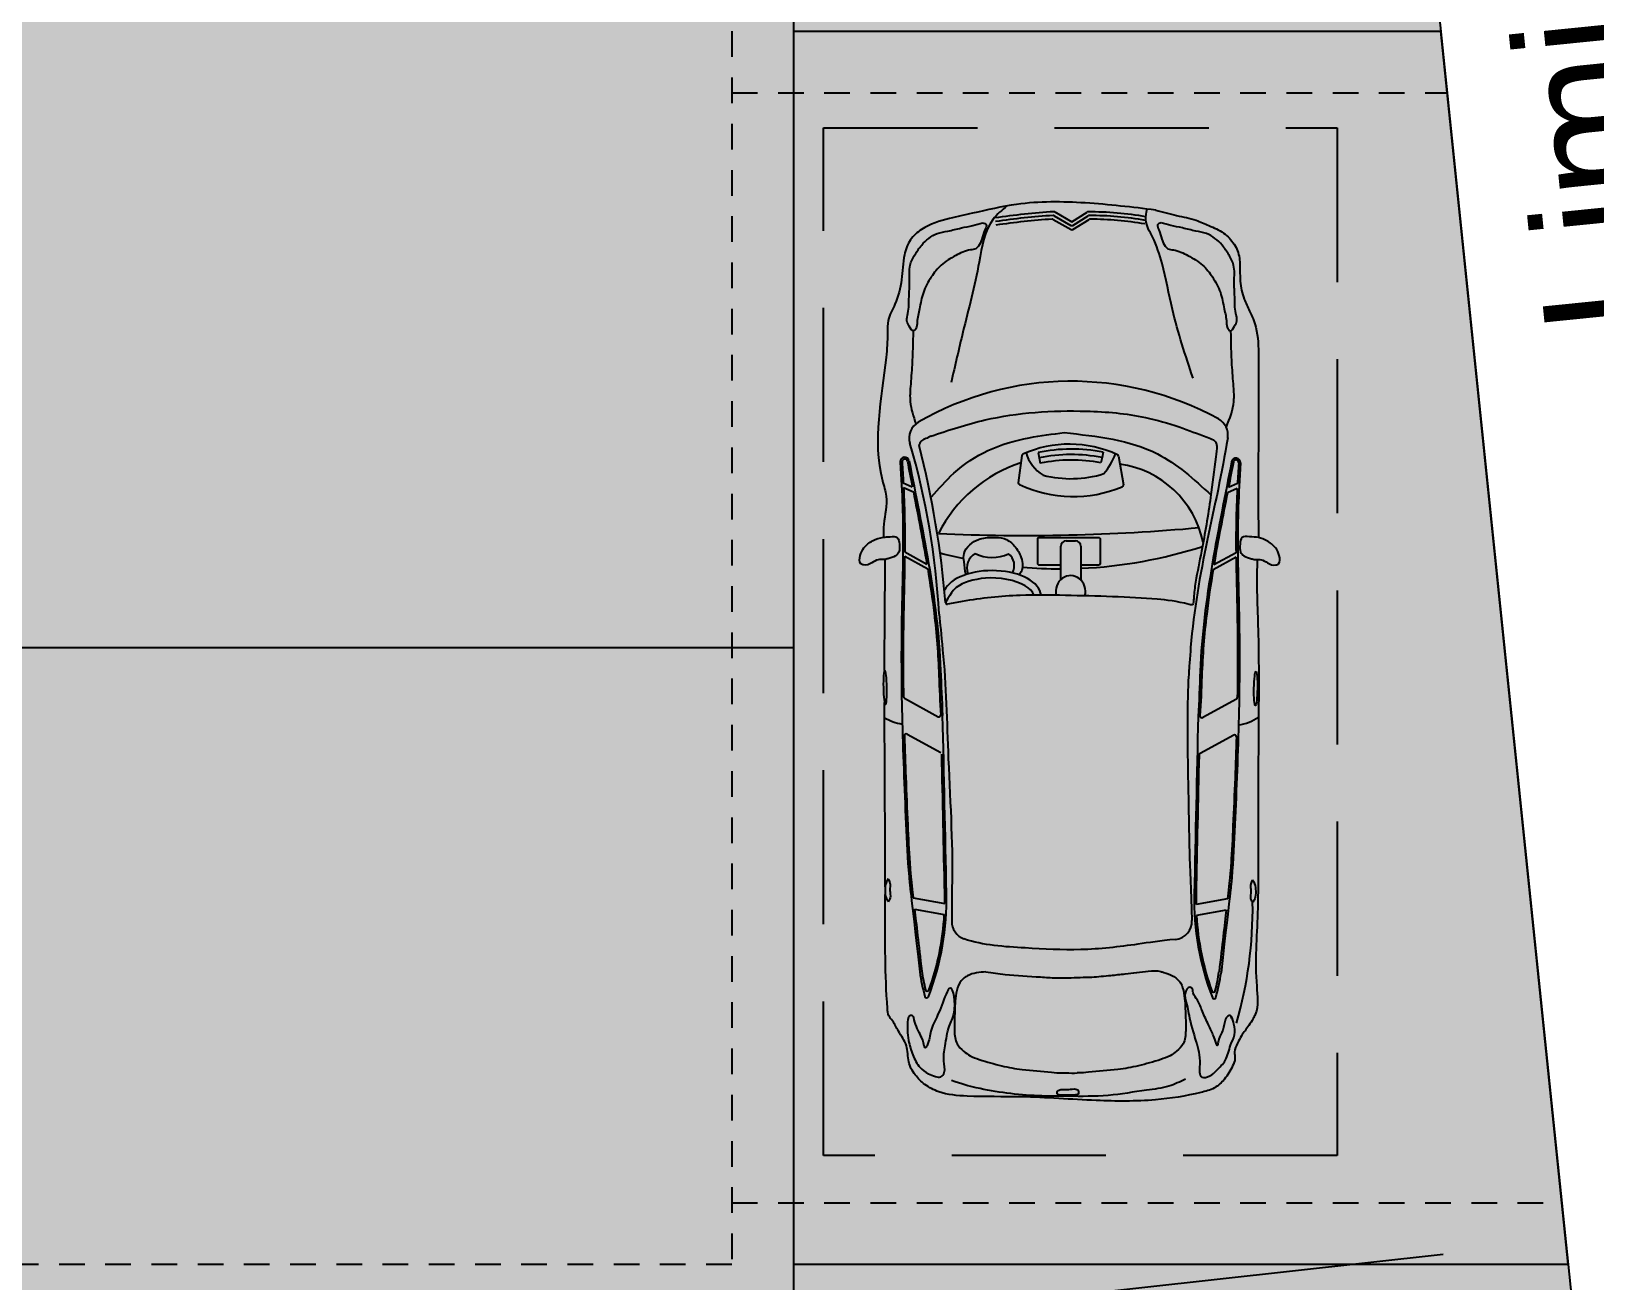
# Model space of a CAD drawing. Header units: millimetres. Extents: x 2334 to 13061, y 1687 to 13341.
# Drawn here: x 2356.52 to 2364.13, y 1718.22 to 1724.29 of the extents above; entities that cross this region are included whole.
import ezdxf

# ---------------------------------------------------------------- set-up
doc = ezdxf.new("R2010")
doc.units = ezdxf.units.MM
doc.linetypes.add('CACHE', pattern=[0.375, 0.25, -0.125])
for name, color, linetype in [('AUTOS', 250, 'Continuous'), ('Cotations Lot', 5, 'Continuous'), ('Espaces verts', 82, 'Continuous'), ('LimitesConstr', 1, 'Continuous'), ('LimitesLot', 5, 'Continuous'), ('Maison', 7, 'Continuous'), ('Stationnement', 7, 'Continuous'), ('Texte', 7, 'Continuous')]:
    doc.layers.add(name, color=color, linetype=linetype)
doc.styles.get("Standard").update_dxf_attribs({"font": 'arial.ttf'})
doc.dimstyles.new('ISO-25', dxfattribs={"dimtxt": 2.5, "dimasz": 2.5, "dimexe": 1.25, "dimexo": 0.625, "dimtad": 1, "dimtxsty": 'Standard', "dimcen": 2.5, "dimadec": 0, "dimazin": 0, "dimtfac": 1, "dimtmove": 0, "dimatfit": 3, "dimfxl": 1, "dimarcsym": 0})

# ---------------------------------------------------------------- blocks, each defined once
blk = doc.blocks.new('Citroen planta')
blk.add_arc((-3.183, -0.7198), 0.00887, 252.27428, 284.29398)
at = {"layer": 'AUTOS'}
for p, q in [((-2.9948, 0.8211), (-2.9756, 0.777)), ((-2.9715, 0.8199), (-2.9507, 0.7721)), ((-2.658, 0.8139), (-2.5991, 0.7063)), ((-2.637, 0.8142), (-2.5759, 0.7024)), ((-1.9459, 0.8156), (-1.8563, 0.6516)), ((-1.7713, 0.8027), (-1.6816, 0.6386)), ((-0.9747, 0.7725), (-0.9467, 0.6194)), ((-0.9196, 0.7662), (-0.8932, 0.6214)), ((-3.1289, 0.2412), (-2.9889, 0.2655)), ((-3.1478, 0.1669), (-3.1217, 0.1617)), ((-3.1217, 0.1617), (-3.0956, 0.1566)), ((-4.2694, 0.0148), (-4.3159, 0.089)), ((-4.2516, 0.0197), (-4.2981, 0.0941)), ((-4.2309, 0.0201), (-4.2804, 0.0992)), ((-4.3168, -0.0676), (-4.2694, 0.0148)), ((-4.2988, -0.0718), (-4.2514, 0.0106)), ((-4.2807, -0.076), (-4.2307, 0.0109)), ((-2.7168, -0.0125), (-2.7168, 0.0323)), ((-2.6902, 0.0589), (-2.5255, 0.0589)), ((-2.528, -0.0391), (-2.6902, -0.0391)), ((-3.1459, -0.1498), (-3.1199, -0.1444)), ((-3.1199, -0.1444), (-3.0938, -0.1389)), ((-3.1317, -0.2286), (-2.9992, -0.2458)), ((-0.979, -0.7571), (-0.9511, -0.604)), ((-0.924, -0.7508), (-0.8975, -0.606)), ((-1.9503, -0.8002), (-1.8607, -0.6363)), ((-1.7756, -0.7874), (-1.6859, -0.6232)), ((-2.9759, -0.8046), (-2.9551, -0.7568)), ((-2.6623, -0.7986), (-2.6035, -0.6909)), ((-2.6414, -0.7988), (-2.5803, -0.687)), ((-2.9991, -0.8058), (-2.9799, -0.7617))]:
    blk.add_line(p, q, dxfattribs=at)
blk.add_lwpolyline([(-2.598, -0.0391), (-2.598, -0.1427, -0.414214), (-2.6069, -0.1516), (-2.7244, -0.1516, -0.414214), (-2.7333, -0.1427), (-2.7333, 0.1439, -0.414214), (-2.7244, 0.1528), (-2.6069, 0.1528, -0.414214), (-2.598, 0.1439), (-2.598, 0.0589)], format="xyb", dxfattribs=at)
for centre, radius, start, end in [((-2.0519, 0.7917), 0.2339, 8.50125, 34.35103), ((-0.929, -1.1442), 2.0392, 74.09296, 90.76485), ((-3.2318, 0.6858), 0.0887, 80.92793, 151.27714), ((-3.0967, 0.8139), 0.0222, 88.30081, 259.23573), ((-3.0967, 0.8139), 0.0133, 88.30081, 259.23573), ((-1.9537, 0.8113), 0.00887, 28.65835, 89.06838), ((-1.7635, 0.807), 0.00887, 88.34829, 208.65835), ((-2.0022, 0.0119), 1.4908, 151.27714, 209.97599), ((-0.9684, 1.9282), 1.3179, 268.72162, 291.10821), ((-0.9684, 1.9282), 1.309, 273.29531, 289.75061), ((-0.7474, -0.1717), 0.9119, 76.0102, 81.87599), ((-0.7433, -0.1617), 0.9119, 74.17074, 81.87599), ((-0.5291, 0.7046), 0.00887, 289.75061, 76.0102), ((-0.497, 0.707), 0.00887, 291.10821, 74.17074), ((-2.6098, 0.1791), 0.4855, 101.85595, 171.84728), ((-12.1585, -0.2123), 9.4158, 357.43424, 5.15957), ((-4.8334, -0.0424), 2.2529, 2.57809, 17.91043), ((-1.8641, 0.6474), 0.00887, 266.38599, 28.65835), ((3.4777, 226.0237), 225.4575, 268.64295, 268.862544), ((-1.6738, 0.6428), 0.00887, 208.65835, 268.69062), ((3.4777, 226.0237), 225.4486, 268.690624, 268.862544), ((-0.9684, 1.9282), 1.309, 268.72162, 270.94951), ((-0.8654, 0.5108), 0.0887, 5.3633, 92.43356), ((-2.7228, 0.1015), 1.5944, 170.12112, 180.27968), ((-2.7228, 0.1015), 1.5767, 170.06503, 180.09581), ((-2.7228, 0.1015), 1.5589, 170.06503, 179.90871), ((-2.6315, 0.0029), 0.5553, 155.15631, 204.0455), ((-3.1274, 0.2325), 0.00887, 99.85481, 155.15631), ((-3.5616, 0.0222), 0.6292, 335.29473, 22.22123), ((-2.9874, 0.2568), 0.00887, 22.22123, 99.85481), ((-2.3693, 0.0131), 0.7935, 168.82603, 191.84879), ((-3.2471, -0.0672), 0.313, 49.40393, 69.93973), ((-2.3693, 0.0131), 0.7669, 168.82603, 191.84879), ((-2.3693, 0.0131), 0.7403, 168.82603, 191.84879), ((-3.5556, 0.0106), 0.5366, 345.36448, 17.33436), ((-4.3083, 0.0937), 0.00887, 180.27968, 212.03468), ((-4.2906, 0.0988), 0.00887, 180.09581, 212.03468), ((-4.2729, 0.1039), 0.00887, 179.90871, 212.03468), ((-4.2591, 0.015), 0.00887, 330.07292, 32.03468), ((-4.2384, 0.0154), 0.00887, 330.07292, 32.03468), ((-2.6902, 0.0323), 0.0266, 90, 180), ((-4.3091, -0.072), 0.00887, 150.07292, 183.67668), ((-0.7634, 0.1559), 3.562, 183.67668, 188.32383), ((-4.2911, -0.0762), 0.00887, 150.07292, 183.76336), ((-4.273, -0.0804), 0.00887, 150.07292, 183.85072), ((-2.6902, -0.0125), 0.0266, 180, 270), ((-4.8334, -0.0424), 2.2529, 355.34103, 0.08439), ((-0.7634, 0.1559), 3.5442, 183.76336, 188.32383), ((-0.7634, 0.1559), 3.5265, 183.85072, 188.32383), ((-3.1941, -0.0314), 0.1833, 285.46201, 329.30509), ((-3.1305, -0.2198), 0.00887, 204.0455, 262.57695), ((-2.4434, -0.0195), 0.6875, 198.09737, 243.3215), ((-2.9981, -0.237), 0.00887, 262.57695, 335.29473), ((-2.8212, -0.3731), 0.1854, 333.48481, 25.53467), ((-2.5953, -0.3405), 0.0753, 62.21447, 141.10294), ((-2.5835, -0.4128), 0.0837, 210.97226, 288.84464), ((-4.8334, -0.0424), 2.2529, 344.97, 347.97913), ((-0.8637, -0.4811), 0.0887, 268.70196, 340.8366), ((-2.035, -5.2256), 4.6409, 94.71361, 104.29398), ((-2.4171, -0.5916), 0.00887, 274.71361, 10.98745), ((3.4734, -226.0084), 225.4575, 91.137456, 91.35705), ((3.4734, -226.0084), 225.4486, 91.137456, 91.309376), ((-0.9728, -1.9128), 1.3179, 68.89179, 91.27838), ((-0.9728, -1.9128), 1.309, 89.05049, 91.27838), ((-0.9728, -1.9128), 1.309, 70.24939, 86.70469), ((-2.1678, -4.2665), 3.6398, 93.02386, 106.34052), ((-1.8685, -0.632), 0.00887, 331.34165, 93.61401), ((-0.5334, -0.6892), 0.00887, 283.9898, 70.24939), ((-0.5014, -0.6917), 0.00887, 285.82926, 68.89179), ((-3.2168, -0.6887), 0.0887, 209.97599, 286.34052), ((-0.7517, 0.187), 0.9119, 278.12401, 283.9898), ((-0.7477, 0.1771), 0.9119, 278.12401, 285.82926), ((-3.1011, -0.7986), 0.0222, 100.76427, 271.69919), ((-3.1011, -0.7986), 0.0133, 100.76427, 271.69919), ((-1.958, -0.796), 0.00887, 270.93162, 331.34165), ((-2.0563, -0.7764), 0.2339, 328.98617, 351.49875), ((-1.7678, -0.7916), 0.00887, 151.34165, 271.65171)]:
    blk.add_arc(centre, radius, start, end, dxfattribs=at)
blk.add_ellipse((-1.9984, 0.9096), major_axis=(-0.083, 0.0016), ratio=0.102782, dxfattribs=at)
for centre, major_axis, ratio, start_param, end_param in [((-2.4699, 0.0087), (0.0775, 0), 0.932272, 1.29458, 4.948947), ((-2.4451, -0.3738), (0, 0.2392), 0.529672, 0.058485, 2.894188)]:
    blk.add_ellipse(centre, major_axis=major_axis, ratio=ratio, start_param=start_param, end_param=end_param, dxfattribs=at)
at = {"layer": 'AUTOS', "extrusion": (0, 0, -1)}
blk.add_ellipse((-2.0027, -0.8943), major_axis=(-0.083, -0.0016), ratio=0.102782, dxfattribs=at)
at = {"layer": 'AUTOS'}
for points, knots in [([(-2.7326, 0.9234), (-2.7283, 0.9372), (-2.717, 0.9678), (-2.6871, 1.0067), (-2.6482, 1.0257), (-2.6076, 1.0312), (-2.5944, 0.9988), (-2.6066, 0.969), (-2.6286, 0.9394), (-2.6237, 0.9103), (-2.6314, 0.882), (-2.6381, 0.8554), (-2.6649, 0.8303), (-2.6974, 0.8329), (-2.7405, 0.8376), (-2.7361, 0.883), (-2.7342, 0.9095), (-2.7326, 0.9234)], [0.0885943, 0.0885943, 0.0885943, 0.0885943, 0.1373899, 0.1989553, 0.2458559, 0.2904509, 0.3067594, 0.3537167, 0.3919221, 0.4272917, 0.447055, 0.4910496, 0.5184931, 0.5619515, 0.6001709, 0.6402891, 0.6890715, 0.6890715, 0.6890715, 0.6890715]), ([(-4.326, 0.423), (-4.3165, 0.4568), (-4.2983, 0.5217), (-4.2838, 0.6115), (-4.2477, 0.685), (-4.2208, 0.7556), (-4.1713, 0.7989), (-4.1174, 0.8291), (-4.0542, 0.8343), (-3.9756, 0.8318), (-3.8994, 0.8477), (-3.8291, 0.8834), (-3.7383, 0.9226), (-3.5406, 0.9241), (-3.2921, 0.9245), (-2.9988, 0.9205), (-2.8238, 0.9224), (-2.7326, 0.9234)], [0, 0, 0, 0, 0.118823, 0.228347, 0.304709, 0.395218, 0.479661, 0.520666, 0.602694, 0.688012, 0.788383, 0.860898, 0.954729, 1.11959, 1.518327, 1.801929, 2.110556, 2.110556, 2.110556, 2.110556]), ([(-2.6255, 0.9173), (-2.6215, 0.9171), (-2.5078, 0.9124), (-2.2551, 0.9258), (-1.8672, 0.924), (-1.4782, 0.9209), (-1.1577, 0.9215), (-0.8564, 0.9215), (-0.6268, 0.9005), (-0.446, 0.9263), (-0.3863, 0.8947), (-0.3514, 0.873), (-0.3144, 0.8421), (-0.2712, 0.8202), (-0.234, 0.8026), (-0.1951, 0.8128), (-0.1492, 0.792), (-0.0979, 0.7631), (-0.049, 0.7094), (-0.0183, 0.592), (0.0121, 0.4012), (0.01, 0.1073), (-0.0157, -0.1978), (-0.0093, -0.4532), (-0.0223, -0.6151), (-0.0662, -0.7004), (-0.1171, -0.7508), (-0.182, -0.787), (-0.2635, -0.7808), (-0.3226, -0.8287), (-0.3744, -0.8504), (-0.4056, -0.88), (-0.5963, -0.8955), (-0.7895, -0.8937), (-0.9727, -0.8934), (-0.9949, -0.8934)], [0.114046, 0.114046, 0.114046, 0.114046, 0.127519, 0.499235, 0.968453, 1.440308, 1.814622, 2.054514, 2.455224, 2.610949, 2.635875, 2.681833, 2.750323, 2.797084, 2.847368, 2.883024, 2.926275, 3.011124, 3.084414, 3.16311, 3.41524, 3.739789, 4.152943, 4.449449, 4.607544, 4.693588, 4.767288, 4.84799, 4.936972, 5.028501, 5.093159, 5.12765, 5.168553, 5.718196, 5.794044, 5.794044, 5.794044, 5.794044]), ([(-1.0668, 0.8948), (-1.0607, 0.8983), (-1.0438, 0.9081), (-1.0115, 0.9104), (-0.9806, 0.909), (-0.9634, 0.8997), (-0.9576, 0.8957), (-0.9562, 0.8948)], [0, 0, 0, 0, 0.00281353, 0.00784005, 0.01287951, 0.01501274, 0.01570301, 0.01570301, 0.01570301, 0.01570301]), ([(-1.0668, 0.8948), (-1.0607, 0.8913), (-1.0438, 0.8815), (-1.0115, 0.8896), (-0.9806, 0.8805), (-0.9634, 0.8899), (-0.9576, 0.8938), (-0.9562, 0.8948)], [0, 0, 0, 0, 0.00281353, 0.00784005, 0.01287951, 0.01501274, 0.01570301, 0.01570301, 0.01570301, 0.01570301]), ([(-3.2179, 0.7733), (-2.8751, 0.7186), (-2.5661, 0.6226), (-2.153, 0.5896), (-2.0823, 0.5846), (-2.0823, 0.5846)], [0.0003636, 0.0003636, 0.0003636, 0.0003636, 0.134701, 0.134701, 0.1508358, 0.1508358, 0.1508358, 0.1508358]), ([(-3.1009, 0.7922), (-2.779, 0.7313), (-2.4335, 0.6524), (-2.0086, 0.6369), (-1.9351, 0.6342), (-1.8617, 0.6295)], [0.0116221, 0.0116221, 0.0116221, 0.0116221, 0.1543947, 0.1543947, 0.1841997, 0.1841997, 0.1841997, 0.1841997]), ([(-3.0961, 0.8361), (-2.9362, 0.8253), (-2.6883, 0.8188), (-2.2797, 0.8331), (-1.8154, 0.829), (-1.3915, 0.8111), (-1.1267, 0.7988), (-1.0348, 0.789), (-0.6145, 0.741)], [0.04998, 0.04998, 0.04998, 0.04998, 0.456658, 0.88886, 1.432548, 2.02833, 2.31987, 2.336539, 2.336539, 2.336539, 2.336539]), ([(-2.9715, 0.8199), (-2.9142, 0.8171), (-2.8617, 0.8154), (-2.7591, 0.8136), (-2.7083, 0.8135), (-2.658, 0.8139)], [0.1630874, 0.1630874, 0.1630874, 0.1630874, 0.3282058, 0.3282058, 0.4985864, 0.4985864, 0.4985864, 0.4985864]), ([(-2.637, 0.8142), (-2.5908, 0.8147), (-2.5449, 0.8156), (-2.3949, 0.819), (-2.2914, 0.8214), (-2.1098, 0.822), (-2.0317, 0.8214), (-1.9535, 0.8202)], [0.5222333, 0.5222333, 0.5222333, 0.5222333, 0.6789211, 0.6789211, 1.0296365, 1.0296365, 1.2940564, 1.2940564, 1.2940564, 1.2940564]), ([(-1.7632, 0.8158), (-1.6963, 0.8139), (-1.6294, 0.8116), (-1.4849, 0.806), (-1.4074, 0.8026), (-1.2684, 0.7964), (-1.2071, 0.7938), (-1.1217, 0.788), (-1.0977, 0.7863), (-0.9747, 0.7725)], [1.5086743, 1.5086743, 1.5086743, 1.5086743, 1.734954, 1.734954, 1.9977611, 1.9977611, 2.2072366, 2.2072366, 2.2879509, 2.2879509, 2.2879509, 2.2879509]), ([(-3.2429, -0.0219), (-3.2258, 0.1372), (-3.1966, 0.4088), (-3.0162, 0.6091), (-2.9404, 0.6915)], [0, 0, 0, 0, 0.5236809, 0.8940297, 0.8940297, 0.8940297, 0.8940297]), ([(-3.2204, 0.673), (-3.2172, 0.684), (-3.2124, 0.7006), (-3.1955, 0.7172), (-3.1662, 0.7224), (-3.0773, 0.7076), (-2.9059, 0.6895), (-2.7016, 0.654), (-2.5417, 0.6205), (-2.4562, 0.6083), (-2.4222, 0.6075), (-2.4023, 0.6049), (-2.4226, 0.5285), (-2.4419, 0.3507), (-2.45, 0.0561), (-2.4551, -0.2574), (-2.4351, -0.4498), (-2.413, -0.5662), (-2.4084, -0.5899)], [0, 0, 0, 0, 0.038062, 0.057765, 0.075887, 0.136118, 0.360736, 0.660851, 0.833831, 0.919425, 0.944413, 0.95681, 0.976133, 1.15453, 1.659168, 1.908025, 2.226872, 2.308645, 2.308645, 2.308645, 2.308645]), ([(-2.5759, 0.7024), (-2.5046, 0.6906), (-2.4326, 0.6799), (-2.2601, 0.659), (-2.1594, 0.6513), (-1.9934, 0.6452), (-1.929, 0.6426), (-1.8647, 0.6385)], [0.08651219, 0.08651219, 0.08651219, 0.08651219, 0.11635961, 0.11635961, 0.15763882, 0.15763882, 0.18372658, 0.18372658, 0.18372658, 0.18372658]), ([(-2.0823, 0.5846), (-2.0428, 0.5813), (-1.8134, 0.5735), (-1.4687, 0.5833), (-1.174, 0.5864), (-0.8692, 0.5993)], [0.0364782, 0.0364782, 0.0364782, 0.0364782, 0.0534387, 0.1292772, 0.1736343, 0.1736343, 0.1736343, 0.1736343]), ([(-0.6158, 0.4622), (-0.6116, 0.4768), (-0.6026, 0.508), (-0.5679, 0.5484), (-0.4993, 0.5654), (-0.4205, 0.5673), (-0.3392, 0.571), (-0.2706, 0.5648), (-0.2344, 0.5271), (-0.2073, 0.4912), (-0.1857, 0.4272), (-0.1613, 0.3433), (-0.1393, 0.2255), (-0.1353, 0.1265), (-0.1265, 0.0612), (-0.1274, 0.0423), (-0.1275, 0.0406)], [0, 0, 0, 0, 0.051006, 0.109652, 0.169413, 0.283146, 0.376203, 0.448906, 0.503455, 0.546185, 0.600943, 0.729234, 0.842906, 1.005303, 1.062348, 1.067834, 1.067834, 1.067834, 1.067834]), ([(-0.0968, 0.5677), (-0.0841, 0.5414), (-0.0555, 0.4816), (-0.0419, 0.3521), (-0.0114, 0.1905), (-0.0139, 0.0127), (-0.0141, -0.202), (-0.0376, -0.3888), (-0.0725, -0.5218), (-0.0903, -0.5703)], [0.0003357, 0.0003357, 0.0003357, 0.0003357, 0.0120881, 0.0270745, 0.0525606, 0.0788485, 0.0988506, 0.1397625, 0.1546131, 0.1546131, 0.1546131, 0.1546131]), ([(-0.7772, 0.519), (-0.7701, 0.4437), (-0.7469, 0.2981), (-0.7192, 0.0608), (-0.736, -0.2215), (-0.7471, -0.4158), (-0.7799, -0.5102)], [0.0073838, 0.0073838, 0.0073838, 0.0073838, 0.0294007, 0.067193, 0.1037964, 0.1444788, 0.1444788, 0.1444788, 0.1444788]), ([(-4.326, 0.423), (-4.3397, 0.309), (-4.3666, 0.0846), (-4.3697, -0.2177), (-4.317, -0.435), (-4.2847, -0.5913), (-4.2507, -0.6996), (-4.1837, -0.7772), (-4.0944, -0.808), (-3.9864, -0.8091), (-3.8783, -0.8366), (-3.7985, -0.8836), (-3.7082, -0.8809), (-3.4509, -0.9001), (-3.1772, -0.9652), (-2.9149, -0.8776), (-2.8218, -0.9011), (-2.7551, -0.9027), (-2.7341, -0.9023)], [0, 0, 0, 0, 0.388807, 0.765455, 1.01322, 1.141907, 1.30735, 1.390473, 1.477778, 1.61655, 1.755196, 1.851534, 1.920565, 2.05458, 2.731843, 2.819344, 2.97386, 3.044752, 3.044752, 3.044752, 3.044752]), ([(-0.6192, -0.4036), (-0.6169, -0.4346), (-0.6132, -0.4834), (-0.5679, -0.5363), (-0.4993, -0.5532), (-0.4205, -0.5551), (-0.3392, -0.5588), (-0.2706, -0.5526), (-0.2344, -0.5149), (-0.2073, -0.479), (-0.1857, -0.415), (-0.1613, -0.3311), (-0.1393, -0.2133), (-0.1353, -0.1143), (-0.125, -0.0383), (-0.1299, -0.0063), (-0.1259, 0.0196), (-0.1275, 0.0406)], [0, 0, 0, 0, 0.102568, 0.161214, 0.220975, 0.334708, 0.427765, 0.500468, 0.555017, 0.597747, 0.652505, 0.780796, 0.894469, 1.056865, 1.11391, 1.156093, 1.160184, 1.160184, 1.160184, 1.160184]), ([(-2.5537, -0.5018), (-2.5739, -0.5047), (-2.6073, -0.5095), (-2.6598, -0.5151), (-2.6998, -0.4839), (-2.7302, -0.435), (-2.7339, -0.3755), (-2.7335, -0.314), (-2.6969, -0.2642), (-2.6437, -0.2302), (-2.5844, -0.2193), (-2.5574, -0.2365), (-2.5506, -0.2413)], [0, 0, 0, 0, 0.0697224, 0.1152553, 0.1718464, 0.228887, 0.3065165, 0.3695628, 0.4317857, 0.5044965, 0.584817, 0.6125638, 0.6125638, 0.6125638, 0.6125638]), ([(-2.4486, -0.1703), (-2.4591, -0.1715), (-2.4737, -0.1791), (-2.5159, -0.2331), (-2.538, -0.3087), (-2.5343, -0.4414), (-2.5203, -0.4978), (-2.4869, -0.5545), (-2.4719, -0.5684), (-2.4163, -0.6004)], [0.058485, 0.058485, 0.058485, 0.058485, 0.595418, 0.595418, 1.615982, 1.615982, 2.403313, 2.403313, 2.894188, 2.894188, 2.894188, 2.894188]), ([(-4.3459, -0.301), (-4.3258, -0.3256), (-4.2577, -0.4068), (-4.0232, -0.4403), (-3.7651, -0.5089), (-3.5689, -0.554), (-3.487, -0.5729)], [0.006523, 0.006523, 0.006523, 0.006523, 0.111758, 0.359136, 0.754402, 1.03756, 1.03756, 1.03756, 1.03756]), ([(-2.3598, -0.6318), (-2.3099, -0.6255), (-2.2664, -0.6222), (-2.0133, -0.5968), (-1.8366, -0.5943), (-1.429, -0.5766), (-1.2034, -0.5632), (-1.006, -0.57), (-0.9708, -0.5674), (-0.8657, -0.5697)], [0.1070055, 0.1070055, 0.1070055, 0.1070055, 0.1399042, 0.1399042, 0.2098563, 0.2098563, 0.2979905, 0.2979905, 0.3093168, 0.3093168, 0.3093168, 0.3093168]), ([(-3.226, -0.6723), (-3.2217, -0.6802), (-3.2139, -0.6948), (-3.2061, -0.7169), (-3.1932, -0.7256), (-3.1865, -0.728), (-3.1857, -0.7282)], [0, 0, 0, 0, 0.03043159, 0.05630154, 0.07707664, 0.0801121, 0.0801121, 0.0801121, 0.0801121]), ([(-3.1052, -0.7768), (-2.7833, -0.7159), (-2.4379, -0.6371), (-2.013, -0.6215), (-1.9394, -0.6188), (-1.8661, -0.6141)], [0.0116221, 0.0116221, 0.0116221, 0.0116221, 0.1543947, 0.1543947, 0.1841997, 0.1841997, 0.1841997, 0.1841997]), ([(-2.5803, -0.687), (-2.509, -0.6752), (-2.437, -0.6645), (-2.2645, -0.6436), (-2.1638, -0.6359), (-1.9978, -0.6298), (-1.9334, -0.6273), (-1.869, -0.6232)], [0.08651219, 0.08651219, 0.08651219, 0.08651219, 0.11635961, 0.11635961, 0.15763882, 0.15763882, 0.18372658, 0.18372658, 0.18372658, 0.18372658]), ([(-3.1004, -0.8207), (-2.9406, -0.81), (-2.6927, -0.8034), (-2.2841, -0.8177), (-1.8198, -0.8136), (-1.3958, -0.7957), (-1.1311, -0.7834), (-1.0391, -0.7737), (-0.6188, -0.7256)], [0.04998, 0.04998, 0.04998, 0.04998, 0.456658, 0.88886, 1.432548, 2.02833, 2.31987, 2.336539, 2.336539, 2.336539, 2.336539]), ([(-1.7676, -0.8005), (-1.7007, -0.7986), (-1.6338, -0.7962), (-1.4893, -0.7906), (-1.4117, -0.7873), (-1.2728, -0.7811), (-1.2114, -0.7784), (-1.126, -0.7727), (-1.1021, -0.771), (-0.979, -0.7571)], [1.5086743, 1.5086743, 1.5086743, 1.5086743, 1.734954, 1.734954, 1.9977611, 1.9977611, 2.2072366, 2.2072366, 2.2879509, 2.2879509, 2.2879509, 2.2879509]), ([(-2.9759, -0.8046), (-2.9186, -0.8018), (-2.866, -0.8001), (-2.7634, -0.7982), (-2.7127, -0.7981), (-2.6623, -0.7986)], [0.1630874, 0.1630874, 0.1630874, 0.1630874, 0.3282058, 0.3282058, 0.4985864, 0.4985864, 0.4985864, 0.4985864]), ([(-2.7341, -0.9023), (-2.7312, -0.9204), (-2.7198, -0.9556), (-2.6871, -0.9981), (-2.6482, -1.017), (-2.6076, -1.0226), (-2.5944, -0.9902), (-2.6066, -0.9604), (-2.6286, -0.9307), (-2.6237, -0.9017), (-2.6314, -0.8734), (-2.6381, -0.8467), (-2.6649, -0.8217), (-2.6974, -0.8243), (-2.7405, -0.829), (-2.7366, -0.8692), (-2.7349, -0.8921), (-2.7341, -0.9023)], [0.0739443, 0.0739443, 0.0739443, 0.0739443, 0.1373899, 0.1989553, 0.2458559, 0.2904509, 0.3067594, 0.3537167, 0.3919221, 0.4272917, 0.447055, 0.4910496, 0.5184931, 0.5619515, 0.6001709, 0.6402891, 0.6746905, 0.6746905, 0.6746905, 0.6746905]), ([(-2.6414, -0.7988), (-2.5952, -0.7994), (-2.5493, -0.8003), (-2.3993, -0.8036), (-2.2958, -0.806), (-2.1142, -0.8067), (-2.036, -0.8061), (-1.9579, -0.8048)], [0.5222333, 0.5222333, 0.5222333, 0.5222333, 0.6789211, 0.6789211, 1.0296365, 1.0296365, 1.2940564, 1.2940564, 1.2940564, 1.2940564]), ([(-1.0711, -0.8794), (-1.0651, -0.8759), (-1.0482, -0.8662), (-1.0158, -0.8742), (-0.985, -0.8652), (-0.9678, -0.8746), (-0.962, -0.8785), (-0.9606, -0.8794)], [0, 0, 0, 0, 0.00281353, 0.00784005, 0.01287951, 0.01501274, 0.01570301, 0.01570301, 0.01570301, 0.01570301]), ([(-1.0711, -0.8794), (-1.0651, -0.8829), (-1.0482, -0.8927), (-1.0158, -0.895), (-0.985, -0.8937), (-0.9678, -0.8843), (-0.962, -0.8804), (-0.9606, -0.8794)], [0, 0, 0, 0, 0.00281353, 0.00784005, 0.01287951, 0.01501274, 0.01570301, 0.01570301, 0.01570301, 0.01570301])]:
    blk.add_open_spline(points, degree=3, knots=knots, dxfattribs=at)
for points in [[(-4.2637, 0.45), (-4.2513, 0.4965), (-4.239, 0.5527), (-4.2239, 0.6185), (-4.2116, 0.6705), (-4.1553, 0.7458), (-4.1087, 0.7787), (-4.058, 0.802), (-3.9771, 0.8048), (-3.9044, 0.8075), (-3.8235, 0.813), (-3.7878, 0.8185), (-3.7604, 0.8061), (-3.7384, 0.7856), (-3.748, 0.7746), (-3.7809, 0.7678), (-3.8454, 0.7568), (-3.9249, 0.7376), (-4.0004, 0.6993), (-4.058, 0.6513), (-4.1046, 0.5801), (-4.132, 0.5089), (-4.1375, 0.4828), (-4.1512, 0.4691), (-4.1841, 0.4527), (-4.2298, 0.4388), (-4.2544, 0.4317), (-4.2637, 0.45)], [(-3.7365, 0.7875), (-3.5732, 0.7927), (-3.467, 0.8005), (-3.3945, 0.8018), (-3.2708, 0.7654)], [(-0.3921, 0.793), (-0.4073, 0.7843), (-0.4008, 0.7713), (-0.3759, 0.7594), (-0.3238, 0.7453), (-0.2772, 0.7269), (-0.261, 0.7226), (-0.2718, 0.7172), (-0.3076, 0.7042), (-0.3618, 0.6804), (-0.4268, 0.6501), (-0.481, 0.6262), (-0.5168, 0.6057), (-0.5417, 0.597), (-0.5439, 0.5883), (-0.5342, 0.5743), (-0.4474, 0.5775), (-0.4073, 0.5851), (-0.2816, 0.6186), (-0.1677, 0.6371), (-0.107, 0.6479), (-0.1125, 0.6858), (-0.1396, 0.7194), (-0.1883, 0.7616), (-0.2621, 0.7876), (-0.313, 0.806), (-0.364, 0.8038), (-0.4052, 0.7908)], [(-3.226, -0.6723), (-3.3048, -0.4075), (-3.3415, -0.1637), (-3.3476, 0.0862), (-3.317, 0.3727), (-3.2705, 0.5374), (-3.2204, 0.673)], [(-3.5086, 0.6047), (-3.8428, 0.5042), (-4.0657, 0.4539), (-4.1951, 0.4073), (-4.2778, 0.375), (-4.331, 0.3813)], [(-0.5936, 0.1114), (-0.602, 0.2043), (-0.6094, 0.2744), (-0.6229, 0.387), (-0.621, 0.4476), (-0.6158, 0.4622)], [(-0.6192, -0.4036), (-0.6066, -0.3101), (-0.5942, -0.1371), (-0.5901, -0.0618), (-0.5921, 0.0556), (-0.5936, 0.1114)], [(-0.0199, 0.03), (-0.0242, 0.0456), (-0.0347, 0.0479), (-0.0444, 0.0443), (-0.0484, 0.0342), (-0.0474, 0.0001), (-0.0465, -0.0286), (-0.044, -0.0476), (-0.0385, -0.0548), (-0.0255, -0.0563), (-0.02, -0.0481), (-0.0189, -0.0326), (-0.0199, 0.03)], [(-4.2637, -0.4203), (-4.2513, -0.4669), (-4.239, -0.5231), (-4.2239, -0.5888), (-4.2116, -0.6409), (-4.1553, -0.7162), (-4.1087, -0.7491), (-4.058, -0.7724), (-3.9771, -0.7751), (-3.9044, -0.7778), (-3.8235, -0.7833), (-3.7878, -0.7888), (-3.7604, -0.7765), (-3.7384, -0.7559), (-3.748, -0.745), (-3.7809, -0.7381), (-3.8454, -0.7272), (-3.9249, -0.708), (-4.0004, -0.6696), (-4.058, -0.6217), (-4.1046, -0.5504), (-4.132, -0.4792), (-4.1375, -0.4532), (-4.1512, -0.4395), (-4.1841, -0.4231), (-4.2298, -0.4091), (-4.2544, -0.402), (-4.2637, -0.4203)], [(-0.4016, -0.7575), (-0.4069, -0.7651), (-0.4038, -0.7764), (-0.3872, -0.7832), (-0.3349, -0.7855), (-0.2857, -0.7802), (-0.2153, -0.759), (-0.154, -0.7242), (-0.1237, -0.6834), (-0.1101, -0.6494), (-0.1078, -0.6229), (-0.129, -0.6062), (-0.185, -0.6085), (-0.2585, -0.6017), (-0.3539, -0.5828), (-0.4205, -0.5586), (-0.5401, -0.5767), (-0.4576, -0.6183), (-0.4076, -0.6388), (-0.3304, -0.6713), (-0.2607, -0.6902), (-0.2494, -0.6985), (-0.2744, -0.7076), (-0.3153, -0.7242), (-0.3963, -0.7552), (-0.4031, -0.7568)], [(-3.7365, -0.7579), (-3.5732, -0.763), (-3.467, -0.7708), (-3.3945, -0.7721), (-3.2858, -0.7443)]]:
    blk.add_spline(points, degree=3, dxfattribs=at)
for points in [[(-3.0992, 0.8009), (-3.0584, 0.7931), (-3.0171, 0.7851), (-2.9756, 0.777)], [(-3.0967, 0.8272), (-3.0609, 0.8248), (-3.027, 0.8228), (-2.9948, 0.8211)], [(-2.9507, 0.7721), (-2.8357, 0.7496), (-2.7183, 0.7265), (-2.5991, 0.7063)], [(-0.9196, 0.7662), (-0.8479, 0.758), (-0.7511, 0.7467), (-0.6185, 0.7311)], [(-2.9551, -0.7568), (-2.8401, -0.7343), (-2.7227, -0.7111), (-2.6035, -0.6909)], [(-0.924, -0.7508), (-0.8523, -0.7426), (-0.7554, -0.7314), (-0.6229, -0.7157)], [(-3.1036, -0.7855), (-3.0627, -0.7778), (-3.0215, -0.7698), (-2.9799, -0.7617)], [(-3.101, -0.8119), (-3.0652, -0.8095), (-3.0314, -0.8074), (-2.9991, -0.8058)], [(-2.6263, -0.8941), (-2.6249, -0.894), (-2.6234, -0.8938), (-2.622, -0.8937)], [(-2.0852, -0.8969), (-2.2644, -0.8965), (-2.4432, -0.8951), (-2.622, -0.8937)], [(-1.0326, -0.8934), (-1.3294, -0.8935), (-1.6304, -0.8967), (-1.9302, -0.897)]]:
    blk.add_open_spline(points, degree=3, dxfattribs=at)
at = {"layer": 'AUTOS', "end_tangent": (0.131085, 0.991371)}
blk.add_spline([(-2.9303, -0.6682), (-3.0459, -0.5589), (-3.1554, -0.3934), (-3.2179, -0.1936), (-3.2429, -0.0219)], degree=3, dxfattribs=at)
blk = doc.blocks.new('*D32')
at = {"layer": 'Defpoints', "color": 0, "transparency": 16777216}
for p in [(2363.9931, 1718.4111), (2363.9931, 1718.4111), (2360.2344, 1717.9948)]:
    blk.add_point(p, dxfattribs=at)
at = {"layer": 'LimitesConstr', "color": 0, "lineweight": -2, "transparency": 16777216}
for p, q in [((2360.8308, 1718.0609), (2363.3968, 1718.345)), ((2364.0619, 1717.7899), (2364.1307, 1717.1687)), ((2360.3032, 1717.3736), (2360.372, 1716.7524))]:
    blk.add_line(p, q, dxfattribs=at)
at = {"layer": 'LimitesConstr', "color": 0, "transparency": 16777216}
for points in [[(2363.3858, 1718.4444), (2363.4078, 1718.2456), (2363.9931, 1718.4111)], [(2360.8198, 1718.1603), (2360.8418, 1717.9615), (2360.2344, 1717.9948)]]:
    blk.add_solid(points, dxfattribs=at)
at = {"layer": 'LimitesConstr', "color": 0, "transparency": 16777216, "insert": (2362.2107, 1717.3279), "char_height": 0.5, "attachment_point": 5, "rotation": 6.31912}
blk.add_mtext('3.78', dxfattribs=at)
blk = doc.blocks.new('*D36')
at = {"layer": 'Cotations Lot', "color": 0, "lineweight": -2, "transparency": 16777216}
for p, q in [((2363.5639, 1728.659), (2366.5731, 1728.9695)), ((2365.3913, 1728.2444), (2365.9496, 1722.8339)), ((2366.7514, 1715.0638), (2366.2467, 1719.9552)), ((2365.0473, 1714.2847), (2368.0564, 1714.5953))]:
    blk.add_line(p, q, dxfattribs=at)
at = {"layer": 'Cotations Lot', "color": 0, "transparency": 16777216}
for points in [[(2365.4908, 1728.2546), (2365.2918, 1728.2341), (2365.3297, 1728.8412)], [(2366.8509, 1715.0741), (2366.652, 1715.0535), (2366.813, 1714.467)]]:
    blk.add_solid(points, dxfattribs=at)
at = {"layer": 'Defpoints', "color": 0, "transparency": 16777216}
for p in [(2362.9422, 1728.5948), (2366.813, 1714.467), (2364.4256, 1714.2206)]:
    blk.add_point(p, dxfattribs=at)
at = {"layer": 'Cotations Lot', "color": 0, "transparency": 16777216, "insert": (2366.1031, 1721.3951), "char_height": 0.5, "attachment_point": 5, "rotation": 275.8917}
blk.add_mtext('14.45', dxfattribs=at)

msp = doc.modelspace()

# ---------------------------------------------------------------- hatches: boundary and pattern name
at = {"layer": 'Espaces verts', "true_color": 0x939598, "transparency": 33554508}
h = msp.add_hatch(color=252, dxfattribs=at)
h.dxf.hatch_style = 1
h.paths.add_polyline_path([(2356.7344, 1724.5948), (2360.2344, 1724.5948), (2360.2344, 1724.2948), (2363.386, 1724.2948), (2362.9422, 1728.5948), (2356.7344, 1728.5948)])
h.paths.add_polyline_path([(2364.0051, 1718.2948), (2360.2344, 1718.2948), (2360.2344, 1717.9948), (2359.9344, 1717.9948), (2360.382, 1713.7917), (2364.4256, 1714.2206)])
at = {"layer": 'Maison', "true_color": 0x991b1e, "transparency": 33554508}
h = msp.add_hatch(color=244, dxfattribs=at)
h.dxf.hatch_style = 1
h.paths.add_polyline_path([(2360.2344, 1724.5948), (2344.7344, 1724.5948), (2344.7344, 1721.2948), (2360.2344, 1721.2948)])
h.paths.add_polyline_path([(2360.2344, 1721.2948), (2344.7344, 1721.2948), (2344.7344, 1717.9948), (2348.2344, 1717.9948), (2348.2344, 1715.4948), (2356.7344, 1715.4948), (2356.7344, 1717.9948), (2360.2344, 1717.9948)])
h.paths.add_polyline_path([(2356.7344, 1728.5948), (2347.6344, 1728.5948), (2347.6344, 1724.5948), (2356.7344, 1724.5948)])
h.paths.add_polyline_path([(2363.386, 1724.2948), (2360.2344, 1724.2948), (2360.2344, 1718.2948), (2364.0051, 1718.2948)])

# ---------------------------------------------------------------- linework, layer by layer
at = {"layer": 'LimitesLot'}
msp.add_line((2362.9422, 1728.5948), (2364.4256, 1714.2206), dxfattribs=at)
at = {"layer": 'Maison'}
for p, q in [((2360.2344, 1724.5948), (2360.2344, 1717.9948)), ((2360.2344, 1724.5948), (2360.2344, 1721.2948)), ((2360.2344, 1724.2948), (2363.386, 1724.2948)), ((2364.0051, 1718.2948), (2363.386, 1724.2948)), ((2360.2344, 1721.2948), (2344.7344, 1721.2948)), ((2360.2344, 1721.2948), (2360.2344, 1721.2948)), ((2360.2344, 1721.2948), (2360.2344, 1721.2948)), ((2360.2344, 1718.2948), (2364.0051, 1718.2948))]:
    msp.add_line(p, q, dxfattribs=at)
at = {"layer": 'Maison', "linetype": 'CACHE', "ltscale": 0.5, "transparency": 33554636}
for p, q in [((2359.9344, 1724.2948), (2359.9344, 1718.2948)), ((2359.9344, 1723.9948), (2363.4169, 1723.9948)), ((2359.9344, 1718.5948), (2363.9742, 1718.5948)), ((2356.4344, 1718.2948), (2359.9344, 1718.2948))]:
    msp.add_line(p, q, dxfattribs=at)
at = {"layer": 'Stationnement', "linetype": 'CACHE', "ltscale": 3, "transparency": 33554636}
for p, q in [((2360.3806, 1723.8242), (2362.8806, 1723.8242)), ((2360.3806, 1718.8242), (2360.3806, 1723.8242)), ((2362.8806, 1723.8242), (2362.8806, 1718.8242)), ((2362.8806, 1718.8242), (2360.3806, 1718.8242))]:
    msp.add_line(p, q, dxfattribs=at)

# ---------------------------------------------------------------- block references
at = {"transparency": 33554636, "rotation": 270}
msp.add_blockref('Citroen planta', (2361.5747, 1719.0988), dxfattribs=at)

# ---------------------------------------------------------------- texts
at = {"layer": 'Texte', "insert": (2363.8971, 1722.8098), "char_height": 0.6, "attachment_point": 1, "rotation": 95.76284}
msp.add_mtext_dynamic_manual_height_columns('Limite de lot', width=14.372746, gutter_width=12.5, heights=[2.2794], dxfattribs=at)

# ---------------------------------------------------------------- dimensions: what is measured, and where the dimension line sits
at = {"layer": 'Cotations Lot', "transparency": 33554636}
dim = msp.add_linear_dim(base=(2366.813, 1714.467), p1=(2362.9422, 1728.5948), p2=(2364.4256, 1714.2206), angle=275.8917, dimstyle='ISO-25', override={"dimtxt": 0.5, "dimasz": 0.6, "dimzin": 0, "dimdsep": 46, "dimtmove": 2}, dxfattribs=at)
dim.commit()
dim.dimension.update_dxf_attribs({"geometry": '*D36', "text_midpoint": (2366.1031, 1721.3951), "dimtype": 161})
at = {"layer": 'LimitesConstr', "transparency": 33554636}
dim = msp.add_aligned_dim(p1=(2360.2344, 1717.9948), p2=(2363.9931, 1718.4111), distance=0, dimstyle='ISO-25', override={"dimtxt": 0.5, "dimasz": 0.6, "dimtad": 4, "dimdsep": 46}, dxfattribs=at)
dim.commit()
dim.dimension.update_dxf_attribs({"geometry": '*D32', "text_midpoint": (2362.2107, 1717.3279)})

doc.saveas('drawing.dxf')
